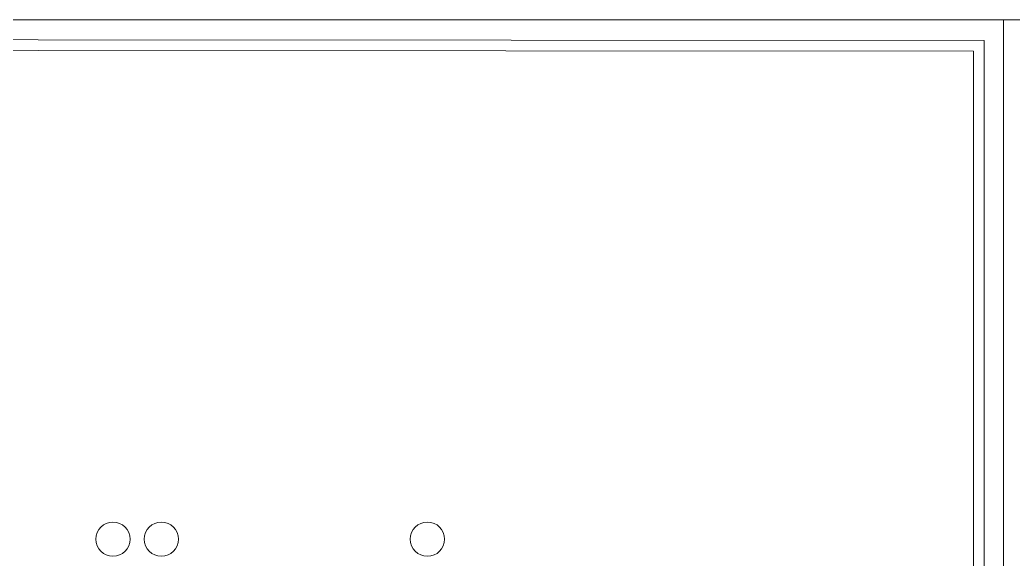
# Model space of a CAD drawing. Header units: millimetres. Extents: x 1373 to 40779, y 1939 to 6439.
# Drawn here: x 31675 to 33416, y 5494 to 6439 of the extents above; entities that cross this region are included whole.
import ezdxf

# ---------------------------------------------------------------- set-up
doc = ezdxf.new("R2010")
doc.units = ezdxf.units.MM
doc.layers.add('A-ANNO-DIMS', color=211, linetype='Continuous', lineweight=18)
doc.layers.add('S-GRID-IDEN', color=1, linetype='Continuous', lineweight=18)

msp = doc.modelspace()

# ---------------------------------------------------------------- linework, layer by layer
at = {"layer": 'A-ANNO-DIMS', "lineweight": 18, "ltscale": 2}
for points in [[(30015, 1938.6), (33398.7, 1938.6), (33398.7, 6438.6), (30015, 6438.6)], [(33398.7, 1938.6), (37002.5, 1938.6), (37002.5, 6438.6), (33398.7, 6438.6)], [(30048.8, 1972.4), (33365, 1969.9), (33365, 6402.4), (30048.8, 6404.9)], [(30067.5, 1991.1), (33346.2, 1988.7), (33346.2, 6383.7), (30067.5, 6386.1)]]:
    msp.add_lwpolyline(points, close=True, dxfattribs=at)
at = {"layer": 'S-GRID-IDEN'}
for centre in [(31838, 5528.7), (31923, 5528.7), (32389.2, 5528.7)]:
    msp.add_circle(centre, 30, dxfattribs=at)

doc.saveas('drawing.dxf')
